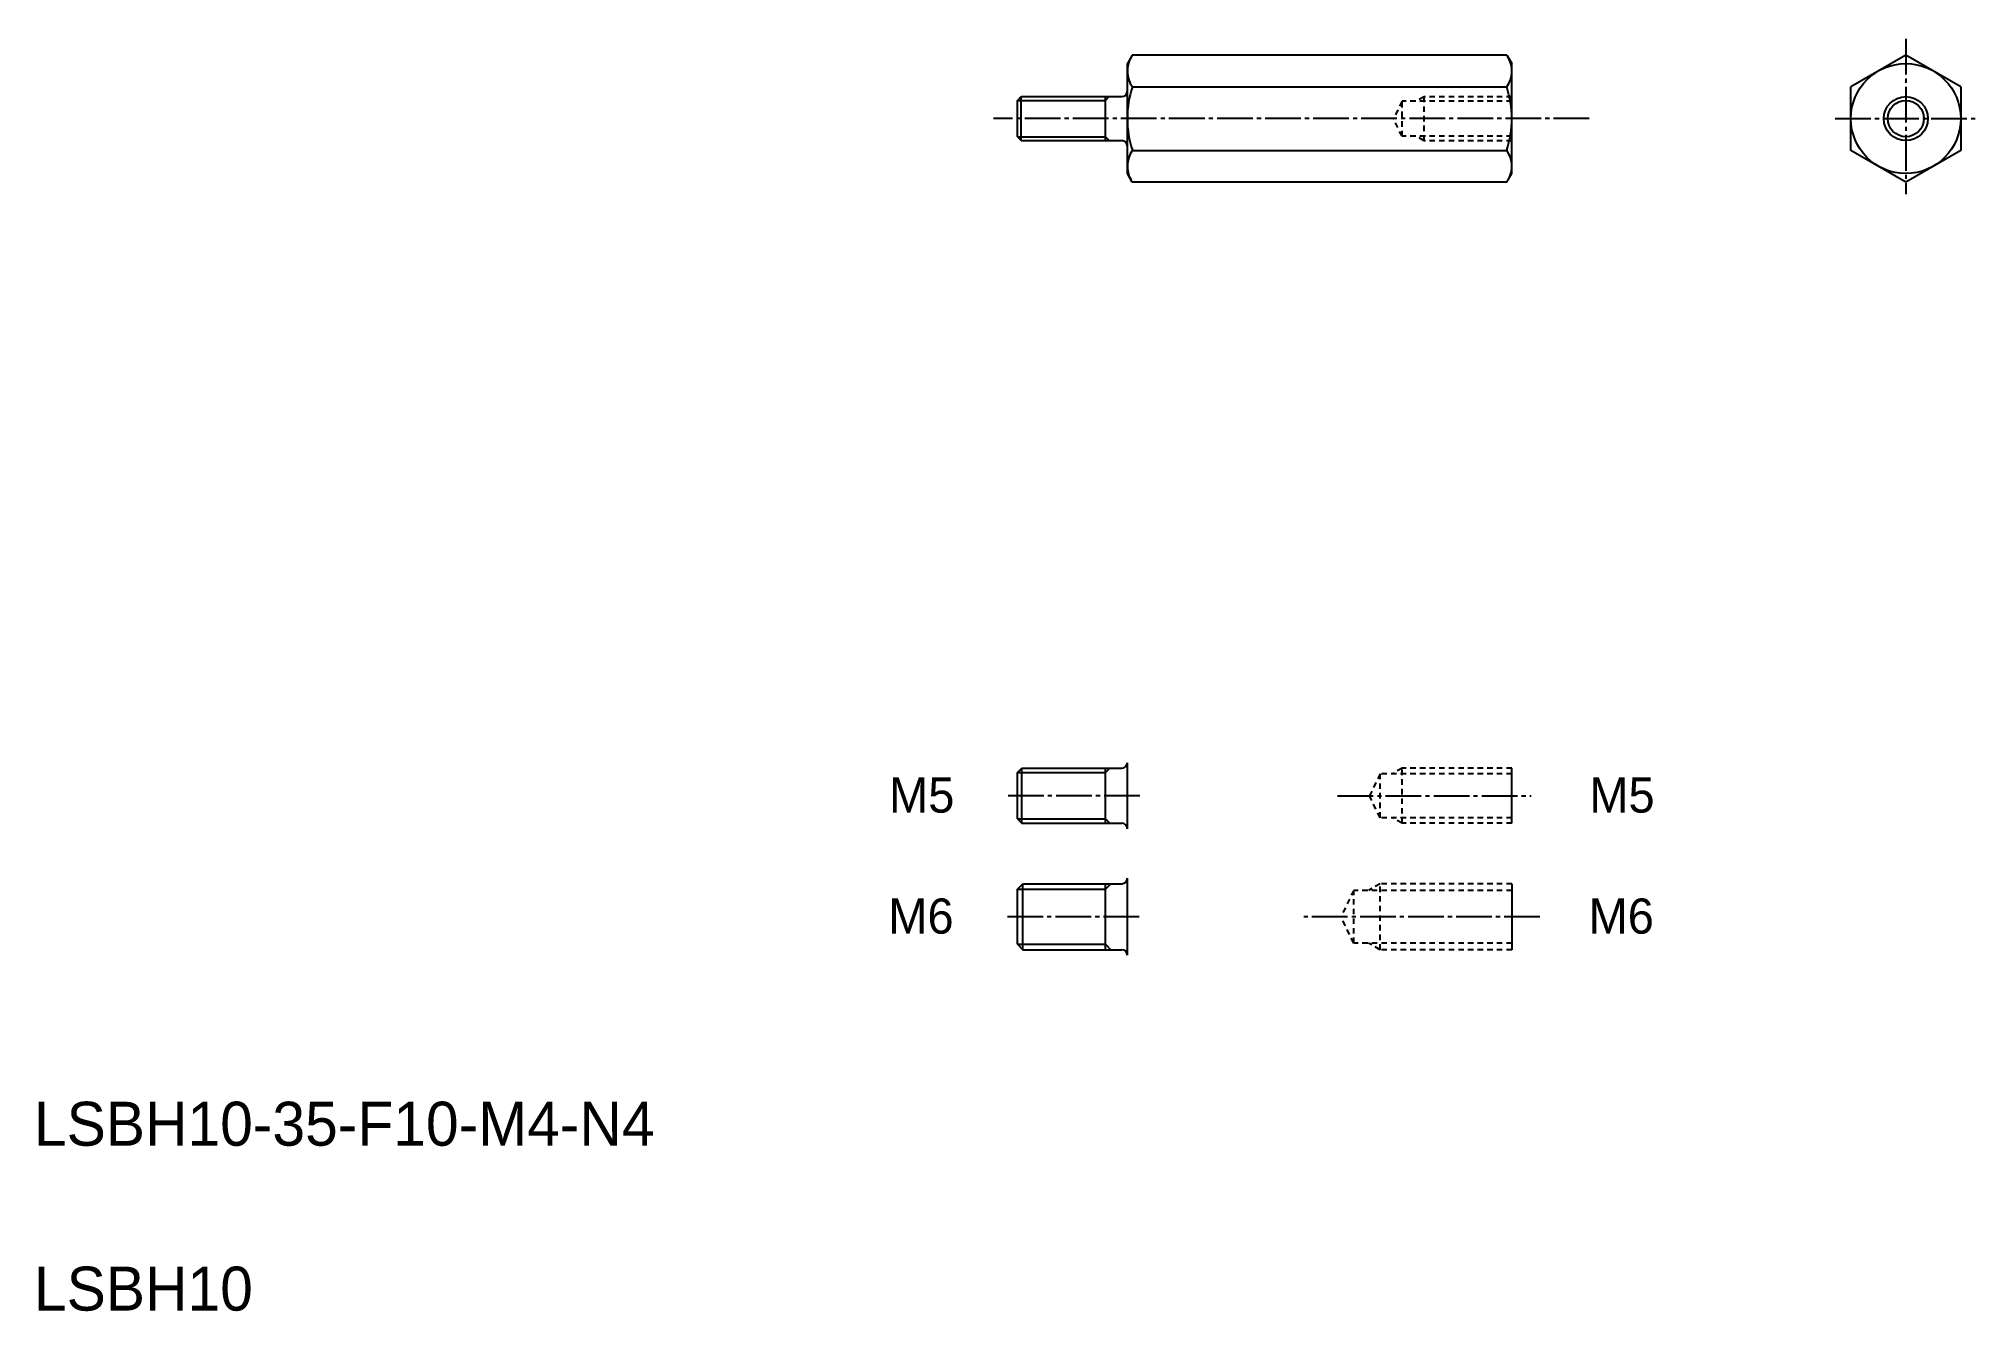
# Model space of a CAD drawing. Extents: x 10 to 187, y 10 to 126.
import ezdxf
from ezdxf.enums import TextEntityAlignment as Align

# ---------------------------------------------------------------- set-up
doc = ezdxf.new("R2010")
doc.units = 0
doc.header["$LTSCALE"] = 0.25
doc.linetypes.add('CENTER', pattern=[17.5, 13, -1.5, 1.5, -1.5])
doc.linetypes.add('DASHED', pattern=[3.5, 2, -1.5])
doc.layers.get('0').update_dxf_attribs({"linetype": 'CONTINUOUS'})
doc.layers.add('CENTER', color=1, linetype='CENTER')
doc.styles.get("Standard").update_dxf_attribs({"font": 'txt', "height": 3.2})

msp = doc.modelspace()

# ---------------------------------------------------------------- linework, layer by layer
at = {"linetype": 'CONTINUOUS'}
for p, q in [((109.95, 124.21), (109.51, 123.44)), ((144.06, 124.21), (109.95, 124.21)), ((144.06, 124.21), (144.51, 123.44)), ((180.36, 124.21), (175.36, 121.32)), ((185.36, 121.32), (180.36, 124.21)), ((109.51, 113.44), (109.51, 123.44)), ((144.51, 113.44), (144.51, 123.44)), ((99.51, 120.09), (99.86, 120.44)), ((99.51, 116.79), (99.51, 120.09)), ((99.86, 120.44), (109.01, 120.44)), ((99.86, 116.44), (99.86, 120.44)), ((107.51, 116.44), (107.51, 120.44)), ((109.96, 121.32), (144.05, 121.32)), ((175.36, 115.55), (175.36, 121.32)), ((185.36, 121.32), (185.36, 115.55)), ((99.51, 116.79), (99.86, 116.44)), ((99.86, 116.44), (109.01, 116.44)), ((109.96, 115.55), (144.05, 115.55)), ((180.36, 112.66), (175.36, 115.55)), ((185.36, 115.55), (180.36, 112.66)), ((109.95, 112.66), (109.51, 113.44)), ((144.06, 112.66), (144.51, 113.44)), ((144.06, 112.66), (109.95, 112.66)), ((99.51, 58.94), (99.91, 59.34)), ((99.51, 54.74), (99.51, 58.94)), ((99.91, 59.34), (109.01, 59.34)), ((99.91, 54.34), (99.91, 59.34)), ((107.51, 54.34), (107.51, 59.34)), ((109.51, 53.84), (109.51, 59.84)), ((99.51, 54.74), (99.91, 54.34)), ((99.91, 54.34), (109.01, 54.34)), ((99.51, 48.33), (100.01, 48.83)), ((99.51, 43.33), (99.51, 48.33)), ((100.01, 48.83), (109.01, 48.83)), ((100.01, 42.83), (100.01, 48.83)), ((107.51, 42.83), (107.51, 48.83)), ((109.51, 42.33), (109.51, 49.33)), ((99.51, 43.33), (100.01, 42.83)), ((100.01, 42.83), (109.01, 42.83))]:
    msp.add_line(p, q, dxfattribs=at)
for p, q in [((182.86, 122.77), (182.86, 122.77)), ((184.11, 122.04), (184.11, 122.04)), ((144.51, 54.34), (144.51, 59.34)), ((144.51, 48.83), (144.51, 42.83))]:
    msp.add_line(p, q)
at = {"color": 3, "linetype": 'CONTINUOUS'}
for p, q in [((99.51, 120.09), (107.51, 120.09)), ((107.51, 120.09), (107.86, 120.44)), ((99.51, 116.79), (107.51, 116.79)), ((107.51, 116.79), (107.86, 116.44)), ((99.51, 58.94), (107.51, 58.94)), ((107.51, 58.94), (107.91, 59.34)), ((99.51, 54.74), (107.51, 54.74)), ((107.51, 54.74), (107.91, 54.34)), ((99.51, 48.33), (107.51, 48.33)), ((107.51, 48.33), (108.01, 48.83)), ((99.51, 43.33), (107.51, 43.33)), ((107.51, 43.33), (108.01, 42.83))]:
    msp.add_line(p, q, dxfattribs=at)
at = {"color": 3, "linetype": 'DASHED'}
for p, q in [((134.51, 120.03), (133.74, 118.43)), ((144.51, 120.03), (134.51, 120.03)), ((134.51, 116.83), (134.51, 120.03)), ((136.51, 120.43), (135.81, 120.03)), ((144.51, 120.43), (136.51, 120.43)), ((136.51, 116.43), (136.51, 120.43)), ((134.51, 116.83), (133.74, 118.43)), ((144.51, 116.83), (134.51, 116.83)), ((136.51, 116.43), (135.81, 116.83)), ((144.51, 116.43), (136.51, 116.43)), ((132.51, 58.84), (131.55, 56.84)), ((132.51, 54.84), (132.51, 58.84)), ((144.51, 58.84), (132.51, 58.84)), ((134.51, 59.34), (133.64, 58.84)), ((134.51, 54.34), (134.51, 59.34)), ((144.51, 59.34), (134.51, 59.34)), ((132.51, 54.84), (131.55, 56.84)), ((144.51, 54.84), (132.51, 54.84)), ((134.51, 54.34), (133.64, 54.84)), ((144.51, 54.34), (134.51, 54.34)), ((130.11, 48.23), (128.96, 45.83)), ((144.51, 48.23), (130.11, 48.23)), ((130.11, 43.43), (130.11, 48.23)), ((132.51, 48.83), (131.47, 48.23)), ((144.51, 48.83), (132.51, 48.83)), ((132.51, 42.83), (132.51, 48.83)), ((130.11, 43.43), (128.96, 45.83)), ((144.51, 43.43), (130.11, 43.43)), ((132.51, 42.83), (131.47, 43.43)), ((144.51, 42.83), (132.51, 42.83))]:
    msp.add_line(p, q, dxfattribs=at)
at = {"linetype": 'CONTINUOUS'}
for radius in [5, 1.65]:
    msp.add_circle((180.36, 118.44), radius, dxfattribs=at)
at = {"color": 3, "linetype": 'CONTINUOUS'}
msp.add_circle((180.36, 118.44), 2, dxfattribs=at)
at = {"linetype": 'CONTINUOUS'}
for centre, radius, start, end in [((112.01, 122.77), 2.5, 150, 215.2644), ((142.01, 122.77), 2.5, 324.7356, 30), ((118.82, 118.44), 9.31, 161.9403, 198.0597), ((135.19, 118.44), 9.31, 341.9403, 18.0597), ((112.01, 114.11), 2.5, 144.7356, 210), ((142.01, 114.11), 2.5, 330, 35.2644)]:
    msp.add_arc(centre, radius, start, end, dxfattribs=at)
for centre, start, end in [((109.01, 120.94), 270, 0), ((109.01, 115.94), 0, 90), ((109.01, 59.84), 270, 0), ((109.01, 53.84), 0, 90), ((109.01, 49.33), 270, 0), ((109.01, 42.33), 0, 90)]:
    msp.add_arc(centre, 0.5, start, end)
at = {"layer": 'CENTER', "color": 1, "linetype": 'CENTER'}
for p, q in [((180.36, 125.7), (180.36, 111.56)), ((151.55, 118.44), (97.33, 118.44)), ((173.92, 118.44), (186.86, 118.44)), ((110.65, 56.84), (98.57, 56.84)), ((128.64, 56.84), (146.25, 56.84)), ((110.59, 45.83), (98.57, 45.83)), ((147.06, 45.83), (125.36, 45.83))]:
    msp.add_line(p, q, dxfattribs=at)

# ---------------------------------------------------------------- texts
for s, p in [('M5', (93.77, 56.9)), ('M5', (157.5, 56.9)), ('M6', (93.7, 45.89)), ('M6', (157.43, 45.89))]:
    msp.add_text(s, height=3.2).set_placement(p, align=Align.MIDDLE_RIGHT)
for s, p in [('LSBH10-35-F10-M4-N4', (10, 25)), ('LSBH10', (10, 10))]:
    msp.add_text(s, height=4).set_placement(p)

doc.saveas('drawing.dxf')
